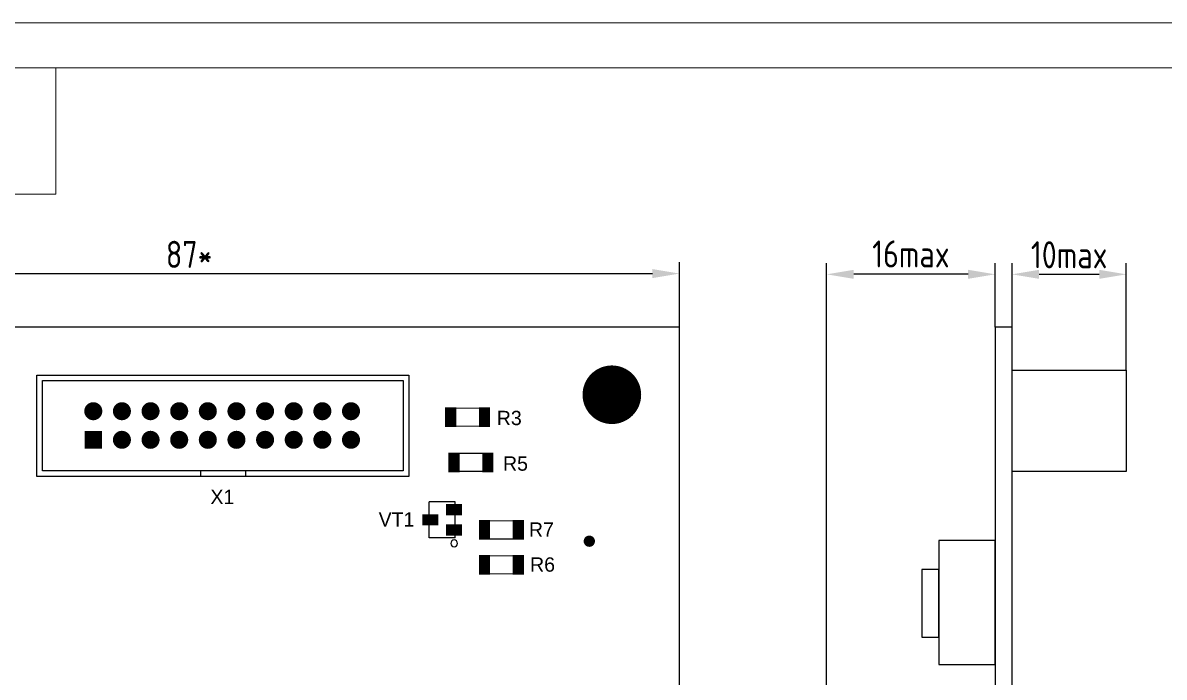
# Model space of a CAD drawing. Extents: x 25 to 880, y 8 to 306.
# Drawn here: x 111.7 to 238.3, y 232.3 to 304.9 of the extents above; entities that cross this region are included whole.
import ezdxf
from ezdxf.enums import TextEntityAlignment as Align

# ---------------------------------------------------------------- set-up
doc = ezdxf.new("R2010")
doc.units = 0
doc.header["$MEASUREMENT"] = 0
for name, color, linetype in [('BOARD', 7, 'Continuous'), ('BOTTOM', 7, 'Continuous'), ('TOP', 7, 'Continuous'), ('TOP_PIN', 7, 'Continuous')]:
    doc.layers.add(name, color=color, linetype=linetype)
doc.layers.add('РАЗМЕРЫ', color=7, linetype='Continuous', lineweight=0)
doc.layers.add('РАМКА', color=7, linetype='Continuous', lineweight=0)
doc.styles.add('ГОСТ 2.304', font='CS_Gost2304.shx')
doc.dimstyles.new('ГОСТ', dxfattribs={"dimscale": 0, "dimtxt": 3, "dimasz": 3, "dimexe": 1.25, "dimexo": 0, "dimtad": 1, "dimtoh": 1, "dimdec": 3, "dimtxsty": 'ГОСТ 2.304', "dimcen": 5, "dimadec": 3, "dimazin": 2, "dimtfac": 0.75, "dimtdec": 4, "dimtmove": 1, "dimatfit": 3, "dimfxl": 1, "dimtolj": 1, "dimarcsym": 0})

# ---------------------------------------------------------------- blocks, each defined once
blk = doc.blocks.new('РАМКА')
at = {"layer": 'РАМКА'}
for p, q in [((420, 297), (0, 297)), ((20, 292), (415, 292)), ((90, 278), (90, 292)), ((20, 278), (90, 278))]:
    blk.add_line(p, q, dxfattribs=at)
blk = doc.blocks.new('*D647')
at = {"layer": 'Defpoints', "color": 0}
for p in [(184.54, 277.08), (75.79, 271.14), (184.54, 271.14)]:
    blk.add_point(p, dxfattribs=at)
at = {"layer": 'РАЗМЕРЫ', "color": 0, "lineweight": -2}
for p, q in [((75.79, 271.14), (75.79, 278.33)), ((184.54, 271.14), (184.54, 278.33)), ((78.79, 277.08), (181.54, 277.08))]:
    blk.add_line(p, q, dxfattribs=at)
at = {"layer": 'РАЗМЕРЫ', "color": 0}
for points in [[(78.79, 277.58), (78.79, 276.58), (75.79, 277.08)], [(181.54, 276.58), (181.54, 277.58), (184.54, 277.08)]]:
    blk.add_solid(points, dxfattribs=at)
at = {"layer": 'РАЗМЕРЫ', "color": 0, "linetype": 'Continuous', "insert": (130.17, 279.21), "char_height": 3, "attachment_point": 5, "style": 'ГОСТ 2.304'}
blk.add_mtext('\\A1;87*', dxfattribs=at)
blk = doc.blocks.new('*D654')
at = {"layer": 'Defpoints', "color": 0}
for p in [(234.08, 277), (221.42, 271.14), (234.08, 266.36)]:
    blk.add_point(p, dxfattribs=at)
at = {"layer": 'РАЗМЕРЫ', "color": 0, "lineweight": -2}
for p, q in [((221.42, 271.14), (221.42, 278.25)), ((234.08, 266.36), (234.08, 278.25)), ((224.42, 277), (231.08, 277))]:
    blk.add_line(p, q, dxfattribs=at)
at = {"layer": 'РАЗМЕРЫ', "color": 0}
for points in [[(224.42, 277.5), (224.42, 276.5), (221.42, 277)], [(231.08, 276.5), (231.08, 277.5), (234.08, 277)]]:
    blk.add_solid(points, dxfattribs=at)
at = {"layer": 'РАЗМЕРЫ', "color": 0, "linetype": 'Continuous', "insert": (227.75, 279.17), "char_height": 3, "attachment_point": 5, "style": 'ГОСТ 2.304'}
blk.add_mtext('\\A1;10max', dxfattribs=at)
blk = doc.blocks.new('*D657')
at = {"layer": 'Defpoints', "color": 0}
for p in [(200.86, 277), (219.54, 271.14), (200.86, 125.58)]:
    blk.add_point(p, dxfattribs=at)
at = {"layer": 'РАЗМЕРЫ', "color": 0, "lineweight": -2}
for p, q in [((200.86, 125.58), (200.86, 278.25)), ((219.54, 271.14), (219.54, 278.25)), ((216.54, 277), (203.86, 277))]:
    blk.add_line(p, q, dxfattribs=at)
at = {"layer": 'РАЗМЕРЫ', "color": 0}
for points in [[(203.86, 277.5), (203.86, 276.5), (200.86, 277)], [(216.54, 276.5), (216.54, 277.5), (219.54, 277)]]:
    blk.add_solid(points, dxfattribs=at)
at = {"layer": 'РАЗМЕРЫ', "color": 0, "linetype": 'Continuous', "insert": (210.2, 279.26), "char_height": 3, "attachment_point": 5, "style": 'ГОСТ 2.304'}
blk.add_mtext('\\A1;16max', dxfattribs=at)

msp = doc.modelspace()

# ---------------------------------------------------------------- linework, layer by layer
at = {"linetype": 'Continuous', "const_width": 0.125}
msp.add_lwpolyline([(163.8435, 256.4653, 1), (163.7185, 256.4653, 1)], format="xyb", close=True, dxfattribs=at)
at = {"layer": 'BOARD'}
for points in [[(75.7946, 91.1429), (184.5446, 91.1429), (184.5446, 271.1429), (75.7946, 271.1429)], [(219.5446, 91.1429), (221.4196, 91.1429), (221.4196, 271.1429), (219.5446, 271.1429)]]:
    msp.add_lwpolyline(points, close=True, dxfattribs=at)
at = {"layer": 'BOTTOM', "linetype": 'ByBlock', "ltscale": 100}
for points in [[(219.5446, 247.4804), (213.2946, 247.4804), (213.2946, 233.7304), (219.5446, 233.7304)], [(213.2946, 244.2679), (211.4196, 244.2679), (211.4196, 236.7679), (213.2946, 236.7679)]]:
    msp.add_lwpolyline(points, close=True, dxfattribs=at)
at = {"layer": 'TOP'}
for points in [[(113.2946, 254.5804), (113.2946, 265.8304), (154.5446, 265.8304), (154.5446, 254.5804)], [(234.0759, 266.3616), (234.0759, 255.1116), (221.4196, 255.1116), (221.4196, 266.3616)], [(113.9196, 255.2054), (113.9196, 265.2054), (153.9196, 265.2054), (153.9196, 255.2054)], [(120.3384, 257.8491), (118.7509, 257.8491), (118.7509, 259.4366), (120.3384, 259.4366)]]:
    msp.add_lwpolyline(points, close=True, dxfattribs=at)
for points in [[(120.3384, 261.8179, 1), (118.7509, 261.8179, 1)], [(123.5134, 261.8179, 1), (121.9259, 261.8179, 1)], [(126.6884, 261.8179, 1), (125.1009, 261.8179, 1)], [(129.8634, 261.8179, 1), (128.2759, 261.8179, 1)], [(133.0384, 261.8179, 1), (131.4509, 261.8179, 1)], [(136.2134, 261.8179, 1), (134.6259, 261.8179, 1)], [(139.3884, 261.8179, 1), (137.8009, 261.8179, 1)], [(142.5634, 261.8179, 1), (140.9759, 261.8179, 1)], [(145.7384, 261.8179, 1), (144.1509, 261.8179, 1)], [(148.9134, 261.8179, 1), (147.3259, 261.8179, 1)], [(123.5134, 258.6429, 1), (121.9259, 258.6429, 1)], [(126.6884, 258.6429, 1), (125.1009, 258.6429, 1)], [(129.8634, 258.6429, 1), (128.2759, 258.6429, 1)], [(133.0384, 258.6429, 1), (131.4509, 258.6429, 1)], [(136.2134, 258.6429, 1), (134.6259, 258.6429, 1)], [(139.3884, 258.6429, 1), (137.8009, 258.6429, 1)], [(142.5634, 258.6429, 1), (140.9759, 258.6429, 1)], [(145.7384, 258.6429, 1), (144.1509, 258.6429, 1)], [(148.9134, 258.6429, 1), (147.3259, 258.6429, 1)], [(159.9308, 247.1568, 1), (159.1808, 247.1568, 1)]]:
    msp.add_lwpolyline(points, format="xyb", close=True, dxfattribs=at)
at = {"layer": 'TOP', "const_width": 0.125}
for points in [[(159.1071, 260.1466), (159.1071, 262.1466), (162.9821, 262.1466), (162.9821, 260.1466)], [(159.4821, 255.1429), (159.4821, 257.1429), (163.3571, 257.1429), (163.3571, 255.1429)], [(166.7321, 249.6466), (166.7321, 247.6466), (162.8571, 247.6466), (162.8571, 249.6466)], [(162.8571, 243.7716), (162.8571, 245.7716), (166.7321, 245.7716), (166.7321, 243.7716)]]:
    msp.add_lwpolyline(points, close=True, dxfattribs=at)
at = {"layer": 'TOP'}
for points in [[(131.4196, 255.2054), (131.4196, 254.5804)], [(136.4196, 255.2054), (136.4196, 254.5804)], [(159.6696, 247.7679), (159.6696, 251.7679), (156.7946, 251.7679)], [(159.6696, 247.7679), (156.7946, 247.7679), (156.7946, 251.7679)]]:
    msp.add_lwpolyline(points, dxfattribs=at)
at = {"layer": 'TOP_PIN', "const_width": 0.125}
for points in [[(177.0446, 260.4554, 1), (177.0446, 266.8304, 1)], [(119.5446, 260.8804, 1), (119.5446, 262.7554, 1)], [(122.7196, 260.8804, 1), (122.7196, 262.7554, 1)], [(125.8946, 260.8804, 1), (125.8946, 262.7554, 1)], [(129.0696, 260.8804, 1), (129.0696, 262.7554, 1)], [(132.2446, 260.8804, 1), (132.2446, 262.7554, 1)], [(135.4196, 260.8804, 1), (135.4196, 262.7554, 1)], [(138.5946, 260.8804, 1), (138.5946, 262.7554, 1)], [(141.7696, 260.8804, 1), (141.7696, 262.7554, 1)], [(144.9446, 260.8804, 1), (144.9446, 262.7554, 1)], [(148.1196, 260.8804, 1), (148.1196, 262.7554, 1)], [(122.7196, 257.7054, 1), (122.7196, 259.5804, 1)], [(125.8946, 257.7054, 1), (125.8946, 259.5804, 1)], [(129.0696, 257.7054, 1), (129.0696, 259.5804, 1)], [(132.2446, 257.7054, 1), (132.2446, 259.5804, 1)], [(135.4196, 257.7054, 1), (135.4196, 259.5804, 1)], [(138.5946, 257.7054, 1), (138.5946, 259.5804, 1)], [(141.7696, 257.7054, 1), (141.7696, 259.5804, 1)], [(144.9446, 257.7054, 1), (144.9446, 259.5804, 1)], [(148.1196, 257.7054, 1), (148.1196, 259.5804, 1)], [(174.5446, 246.8341, 1), (174.5446, 247.9591, 1)]]:
    msp.add_lwpolyline(points, format="xyb", close=True, dxfattribs=at)
for points in [[(174.6696, 265.7679), (179.4196, 265.7679)], [(174.7871, 265.8929), (179.3021, 265.8929)], [(174.9196, 266.0179), (179.1696, 266.0179)], [(175.0684, 266.1429), (179.0209, 266.1429)], [(175.2371, 266.2679), (178.8521, 266.2679)], [(175.4334, 266.3929), (178.6559, 266.3929)], [(175.6684, 266.5179), (178.4209, 266.5179)], [(175.9684, 266.6429), (178.1209, 266.6429)], [(176.4171, 266.7679), (177.6721, 266.7679)], [(173.9796, 264.5179), (180.1096, 264.5179)], [(174.0184, 264.6429), (180.0709, 264.6429)], [(174.0634, 264.7679), (180.0259, 264.7679)], [(174.1134, 264.8929), (179.9759, 264.8929)], [(174.1696, 265.0179), (179.9196, 265.0179)], [(174.2321, 265.1429), (179.8571, 265.1429)], [(174.3034, 265.2679), (179.7859, 265.2679)], [(174.3809, 265.3929), (179.7084, 265.3929)], [(174.4671, 265.5179), (179.6221, 265.5179)], [(174.5634, 265.6429), (179.5259, 265.6429)], [(173.8571, 263.6429), (180.2321, 263.6429)], [(173.8596, 263.7679), (180.2296, 263.7679)], [(173.8596, 263.5179), (180.2296, 263.5179)], [(173.8671, 263.8929), (180.2221, 263.8929)], [(173.8671, 263.3929), (180.2221, 263.3929)], [(173.8796, 264.0179), (180.2096, 264.0179)], [(173.8796, 263.2679), (180.2096, 263.2679)], [(173.8971, 264.1429), (180.1921, 264.1429)], [(173.9196, 264.2679), (180.1696, 264.2679)], [(173.9471, 264.3929), (180.1421, 264.3929)], [(118.6296, 262.0179), (120.4596, 262.0179)], [(118.6659, 262.1429), (120.4234, 262.1429)], [(118.7234, 262.2679), (120.3659, 262.2679)], [(118.8046, 262.3929), (120.2846, 262.3929)], [(118.9221, 262.5179), (120.1671, 262.5179)], [(119.0996, 262.6429), (119.9896, 262.6429)], [(121.8046, 262.0179), (123.6346, 262.0179)], [(121.8409, 262.1429), (123.5984, 262.1429)], [(121.8984, 262.2679), (123.5409, 262.2679)], [(121.9796, 262.3929), (123.4596, 262.3929)], [(122.0971, 262.5179), (123.3421, 262.5179)], [(122.2746, 262.6429), (123.1646, 262.6429)], [(124.9796, 262.0179), (126.8096, 262.0179)], [(125.0159, 262.1429), (126.7734, 262.1429)], [(125.0734, 262.2679), (126.7159, 262.2679)], [(125.1546, 262.3929), (126.6346, 262.3929)], [(125.2721, 262.5179), (126.5171, 262.5179)], [(125.4496, 262.6429), (126.3396, 262.6429)], [(128.1546, 262.0179), (129.9846, 262.0179)], [(128.1909, 262.1429), (129.9484, 262.1429)], [(128.2484, 262.2679), (129.8909, 262.2679)], [(128.3296, 262.3929), (129.8096, 262.3929)], [(128.4471, 262.5179), (129.6921, 262.5179)], [(128.6246, 262.6429), (129.5146, 262.6429)], [(131.3296, 262.0179), (133.1596, 262.0179)], [(131.3659, 262.1429), (133.1234, 262.1429)], [(131.4234, 262.2679), (133.0659, 262.2679)], [(131.5046, 262.3929), (132.9846, 262.3929)], [(131.6221, 262.5179), (132.8671, 262.5179)], [(131.7996, 262.6429), (132.6896, 262.6429)], [(134.5046, 262.0179), (136.3346, 262.0179)], [(134.5409, 262.1429), (136.2984, 262.1429)], [(134.5984, 262.2679), (136.2409, 262.2679)], [(134.6796, 262.3929), (136.1596, 262.3929)], [(134.7971, 262.5179), (136.0421, 262.5179)], [(134.9746, 262.6429), (135.8646, 262.6429)], [(137.6796, 262.0179), (139.5096, 262.0179)], [(137.7159, 262.1429), (139.4734, 262.1429)], [(137.7734, 262.2679), (139.4159, 262.2679)], [(137.8546, 262.3929), (139.3346, 262.3929)], [(137.9721, 262.5179), (139.2171, 262.5179)], [(138.1496, 262.6429), (139.0396, 262.6429)], [(140.8546, 262.0179), (142.6846, 262.0179)], [(140.8909, 262.1429), (142.6484, 262.1429)], [(140.9484, 262.2679), (142.5909, 262.2679)], [(141.0296, 262.3929), (142.5096, 262.3929)], [(141.1471, 262.5179), (142.3921, 262.5179)], [(141.3246, 262.6429), (142.2146, 262.6429)], [(144.0296, 262.0179), (145.8596, 262.0179)], [(144.0659, 262.1429), (145.8234, 262.1429)], [(144.1234, 262.2679), (145.7659, 262.2679)], [(144.2046, 262.3929), (145.6846, 262.3929)], [(144.3221, 262.5179), (145.5671, 262.5179)], [(144.4996, 262.6429), (145.3896, 262.6429)], [(147.2046, 262.0179), (149.0346, 262.0179)], [(147.2409, 262.1429), (148.9984, 262.1429)], [(147.2984, 262.2679), (148.9409, 262.2679)], [(147.3796, 262.3929), (148.8596, 262.3929)], [(147.4971, 262.5179), (148.7421, 262.5179)], [(147.6746, 262.6429), (148.5646, 262.6429)], [(158.6071, 262.1429), (159.7321, 262.1429)], [(158.6071, 262.0179), (159.7321, 262.0179)], [(162.3571, 262.1429), (163.4821, 262.1429)], [(162.3571, 262.0179), (163.4821, 262.0179)], [(173.8971, 263.1429), (180.1921, 263.1429)], [(173.9196, 263.0179), (180.1696, 263.0179)], [(173.9471, 262.8929), (180.1421, 262.8929)], [(173.9796, 262.7679), (180.1096, 262.7679)], [(174.0184, 262.6429), (180.0709, 262.6429)], [(174.0634, 262.5179), (180.0259, 262.5179)], [(174.1134, 262.3929), (179.9759, 262.3929)], [(174.1696, 262.2679), (179.9196, 262.2679)], [(174.2321, 262.1429), (179.8571, 262.1429)], [(174.3034, 262.0179), (179.7859, 262.0179)], [(118.6096, 261.7679), (120.4796, 261.7679)], [(118.6109, 261.8929), (120.4784, 261.8929)], [(118.6246, 261.6429), (120.4646, 261.6429)], [(118.6571, 261.5179), (120.4321, 261.5179)], [(118.7096, 261.3929), (120.3796, 261.3929)], [(118.7859, 261.2679), (120.3034, 261.2679)], [(118.8946, 261.1429), (120.1946, 261.1429)], [(119.0559, 261.0179), (120.0334, 261.0179)], [(119.3921, 260.8929), (119.6971, 260.8929)], [(121.7846, 261.7679), (123.6546, 261.7679)], [(121.7859, 261.8929), (123.6534, 261.8929)], [(121.7996, 261.6429), (123.6396, 261.6429)], [(121.8321, 261.5179), (123.6071, 261.5179)], [(121.8846, 261.3929), (123.5546, 261.3929)], [(121.9609, 261.2679), (123.4784, 261.2679)], [(122.0696, 261.1429), (123.3696, 261.1429)], [(122.2309, 261.0179), (123.2084, 261.0179)], [(122.5671, 260.8929), (122.8721, 260.8929)], [(124.9596, 261.7679), (126.8296, 261.7679)], [(124.9609, 261.8929), (126.8284, 261.8929)], [(124.9746, 261.6429), (126.8146, 261.6429)], [(125.0071, 261.5179), (126.7821, 261.5179)], [(125.0596, 261.3929), (126.7296, 261.3929)], [(125.1359, 261.2679), (126.6534, 261.2679)], [(125.2446, 261.1429), (126.5446, 261.1429)], [(125.4059, 261.0179), (126.3834, 261.0179)], [(125.7421, 260.8929), (126.0471, 260.8929)], [(128.1346, 261.7679), (130.0046, 261.7679)], [(128.1359, 261.8929), (130.0034, 261.8929)], [(128.1496, 261.6429), (129.9896, 261.6429)], [(128.1821, 261.5179), (129.9571, 261.5179)], [(128.2346, 261.3929), (129.9046, 261.3929)], [(128.3109, 261.2679), (129.8284, 261.2679)], [(128.4196, 261.1429), (129.7196, 261.1429)], [(128.5809, 261.0179), (129.5584, 261.0179)], [(128.9171, 260.8929), (129.2221, 260.8929)], [(131.3096, 261.7679), (133.1796, 261.7679)], [(131.3109, 261.8929), (133.1784, 261.8929)], [(131.3246, 261.6429), (133.1646, 261.6429)], [(131.3571, 261.5179), (133.1321, 261.5179)], [(131.4096, 261.3929), (133.0796, 261.3929)], [(131.4859, 261.2679), (133.0034, 261.2679)], [(131.5946, 261.1429), (132.8946, 261.1429)], [(131.7559, 261.0179), (132.7334, 261.0179)], [(132.0921, 260.8929), (132.3971, 260.8929)], [(134.4846, 261.7679), (136.3546, 261.7679)], [(134.4859, 261.8929), (136.3534, 261.8929)], [(134.4996, 261.6429), (136.3396, 261.6429)], [(134.5321, 261.5179), (136.3071, 261.5179)], [(134.5846, 261.3929), (136.2546, 261.3929)], [(134.6609, 261.2679), (136.1784, 261.2679)], [(134.7696, 261.1429), (136.0696, 261.1429)], [(134.9309, 261.0179), (135.9084, 261.0179)], [(135.2671, 260.8929), (135.5721, 260.8929)], [(137.6596, 261.7679), (139.5296, 261.7679)], [(137.6609, 261.8929), (139.5284, 261.8929)], [(137.6746, 261.6429), (139.5146, 261.6429)], [(137.7071, 261.5179), (139.4821, 261.5179)], [(137.7596, 261.3929), (139.4296, 261.3929)], [(137.8359, 261.2679), (139.3534, 261.2679)], [(137.9446, 261.1429), (139.2446, 261.1429)], [(138.1059, 261.0179), (139.0834, 261.0179)], [(138.4421, 260.8929), (138.7471, 260.8929)], [(140.8346, 261.7679), (142.7046, 261.7679)], [(140.8359, 261.8929), (142.7034, 261.8929)], [(140.8496, 261.6429), (142.6896, 261.6429)], [(140.8821, 261.5179), (142.6571, 261.5179)], [(140.9346, 261.3929), (142.6046, 261.3929)], [(141.0109, 261.2679), (142.5284, 261.2679)], [(141.1196, 261.1429), (142.4196, 261.1429)], [(141.2809, 261.0179), (142.2584, 261.0179)], [(141.6171, 260.8929), (141.9221, 260.8929)], [(144.0096, 261.7679), (145.8796, 261.7679)], [(144.0109, 261.8929), (145.8784, 261.8929)], [(144.0246, 261.6429), (145.8646, 261.6429)], [(144.0571, 261.5179), (145.8321, 261.5179)], [(144.1096, 261.3929), (145.7796, 261.3929)], [(144.1859, 261.2679), (145.7034, 261.2679)], [(144.2946, 261.1429), (145.5946, 261.1429)], [(144.4559, 261.0179), (145.4334, 261.0179)], [(144.7921, 260.8929), (145.0971, 260.8929)], [(147.1846, 261.7679), (149.0546, 261.7679)], [(147.1859, 261.8929), (149.0534, 261.8929)], [(147.1996, 261.6429), (149.0396, 261.6429)], [(147.2321, 261.5179), (149.0071, 261.5179)], [(147.2846, 261.3929), (148.9546, 261.3929)], [(147.3609, 261.2679), (148.8784, 261.2679)], [(147.4696, 261.1429), (148.7696, 261.1429)], [(147.6309, 261.0179), (148.6084, 261.0179)], [(147.9671, 260.8929), (148.2721, 260.8929)], [(158.6071, 261.8929), (159.7321, 261.8929)], [(158.6071, 261.7679), (159.7321, 261.7679)], [(158.6071, 261.6429), (159.7321, 261.6429)], [(158.6071, 261.5179), (159.7321, 261.5179)], [(158.6071, 261.3929), (159.7321, 261.3929)], [(158.6071, 261.2679), (159.7321, 261.2679)], [(158.6071, 261.1429), (159.7321, 261.1429)], [(158.6071, 261.0179), (159.7321, 261.0179)], [(158.6071, 260.8929), (159.7321, 260.8929)], [(158.6071, 260.7679), (159.7321, 260.7679)], [(158.6071, 260.6429), (159.7321, 260.6429)], [(162.3571, 261.8929), (163.4821, 261.8929)], [(162.3571, 261.7679), (163.4821, 261.7679)], [(162.3571, 261.6429), (163.4821, 261.6429)], [(162.3571, 261.5179), (163.4821, 261.5179)], [(162.3571, 261.3929), (163.4821, 261.3929)], [(162.3571, 261.2679), (163.4821, 261.2679)], [(162.3571, 261.1429), (163.4821, 261.1429)], [(162.3571, 261.0179), (163.4821, 261.0179)], [(162.3571, 260.8929), (163.4821, 260.8929)], [(162.3571, 260.7679), (163.4821, 260.7679)], [(162.3571, 260.6429), (163.4821, 260.6429)], [(174.3809, 261.8929), (179.7084, 261.8929)], [(174.4671, 261.7679), (179.6221, 261.7679)], [(174.5634, 261.6429), (179.5259, 261.6429)], [(174.6696, 261.5179), (179.4196, 261.5179)], [(174.7871, 261.3929), (179.3021, 261.3929)], [(174.9196, 261.2679), (179.1696, 261.2679)], [(175.0684, 261.1429), (179.0209, 261.1429)], [(175.2371, 261.0179), (178.8521, 261.0179)], [(175.4334, 260.8929), (178.6559, 260.8929)], [(175.6684, 260.7679), (178.4209, 260.7679)], [(175.9684, 260.6429), (178.1209, 260.6429)], [(118.6384, 259.5179), (120.4509, 259.5179)], [(118.6384, 259.3929), (120.4509, 259.3929)], [(122.1571, 259.3929), (123.2821, 259.3929)], [(122.3834, 259.5179), (123.0559, 259.5179)], [(125.3321, 259.3929), (126.4571, 259.3929)], [(125.5584, 259.5179), (126.2309, 259.5179)], [(128.5071, 259.3929), (129.6321, 259.3929)], [(128.7334, 259.5179), (129.4059, 259.5179)], [(131.6821, 259.3929), (132.8071, 259.3929)], [(131.9084, 259.5179), (132.5809, 259.5179)], [(134.8571, 259.3929), (135.9821, 259.3929)], [(135.0834, 259.5179), (135.7559, 259.5179)], [(138.0321, 259.3929), (139.1571, 259.3929)], [(138.2584, 259.5179), (138.9309, 259.5179)], [(141.2071, 259.3929), (142.3321, 259.3929)], [(141.4334, 259.5179), (142.1059, 259.5179)], [(144.3821, 259.3929), (145.5071, 259.3929)], [(144.6084, 259.5179), (145.2809, 259.5179)], [(147.5571, 259.3929), (148.6821, 259.3929)], [(147.7834, 259.5179), (148.4559, 259.5179)], [(158.6071, 260.5179), (159.7321, 260.5179)], [(158.6071, 260.3929), (159.7321, 260.3929)], [(158.6071, 260.2679), (159.7321, 260.2679)], [(158.6071, 260.1429), (159.7321, 260.1429)], [(162.3571, 260.5179), (163.4821, 260.5179)], [(162.3571, 260.3929), (163.4821, 260.3929)], [(162.3571, 260.2679), (163.4821, 260.2679)], [(162.3571, 260.1429), (163.4821, 260.1429)], [(176.4171, 260.5179), (177.6721, 260.5179)], [(118.6384, 259.2679), (120.4509, 259.2679)], [(118.6384, 259.1429), (120.4509, 259.1429)], [(118.6384, 259.0179), (120.4509, 259.0179)], [(118.6384, 258.8929), (120.4509, 258.8929)], [(118.6384, 258.7679), (120.4509, 258.7679)], [(118.6384, 258.6429), (120.4509, 258.6429)], [(118.6384, 258.5179), (120.4509, 258.5179)], [(118.6384, 258.3929), (120.4509, 258.3929)], [(118.6384, 258.2679), (120.4509, 258.2679)], [(118.6384, 258.1429), (120.4509, 258.1429)], [(121.7821, 258.6429), (123.6571, 258.6429)], [(121.7909, 258.7679), (123.6484, 258.7679)], [(121.7909, 258.5179), (123.6484, 258.5179)], [(121.8171, 258.8929), (123.6221, 258.8929)], [(121.8171, 258.3929), (123.6221, 258.3929)], [(121.8609, 259.0179), (123.5784, 259.0179)], [(121.8609, 258.2679), (123.5784, 258.2679)], [(121.9271, 259.1429), (123.5121, 259.1429)], [(121.9271, 258.1429), (123.5121, 258.1429)], [(122.0209, 259.2679), (123.4184, 259.2679)], [(124.9571, 258.6429), (126.8321, 258.6429)], [(124.9659, 258.7679), (126.8234, 258.7679)], [(124.9659, 258.5179), (126.8234, 258.5179)], [(124.9921, 258.8929), (126.7971, 258.8929)], [(124.9921, 258.3929), (126.7971, 258.3929)], [(125.0359, 259.0179), (126.7534, 259.0179)], [(125.0359, 258.2679), (126.7534, 258.2679)], [(125.1021, 259.1429), (126.6871, 259.1429)], [(125.1021, 258.1429), (126.6871, 258.1429)], [(125.1959, 259.2679), (126.5934, 259.2679)], [(128.1321, 258.6429), (130.0071, 258.6429)], [(128.1409, 258.7679), (129.9984, 258.7679)], [(128.1409, 258.5179), (129.9984, 258.5179)], [(128.1671, 258.8929), (129.9721, 258.8929)], [(128.1671, 258.3929), (129.9721, 258.3929)], [(128.2109, 259.0179), (129.9284, 259.0179)], [(128.2109, 258.2679), (129.9284, 258.2679)], [(128.2771, 259.1429), (129.8621, 259.1429)], [(128.2771, 258.1429), (129.8621, 258.1429)], [(128.3709, 259.2679), (129.7684, 259.2679)], [(131.3071, 258.6429), (133.1821, 258.6429)], [(131.3159, 258.7679), (133.1734, 258.7679)], [(131.3159, 258.5179), (133.1734, 258.5179)], [(131.3421, 258.8929), (133.1471, 258.8929)], [(131.3421, 258.3929), (133.1471, 258.3929)], [(131.3859, 259.0179), (133.1034, 259.0179)], [(131.3859, 258.2679), (133.1034, 258.2679)], [(131.4521, 259.1429), (133.0371, 259.1429)], [(131.4521, 258.1429), (133.0371, 258.1429)], [(131.5459, 259.2679), (132.9434, 259.2679)], [(134.4821, 258.6429), (136.3571, 258.6429)], [(134.4909, 258.7679), (136.3484, 258.7679)], [(134.4909, 258.5179), (136.3484, 258.5179)], [(134.5171, 258.8929), (136.3221, 258.8929)], [(134.5171, 258.3929), (136.3221, 258.3929)], [(134.5609, 259.0179), (136.2784, 259.0179)], [(134.5609, 258.2679), (136.2784, 258.2679)], [(134.6271, 259.1429), (136.2121, 259.1429)], [(134.6271, 258.1429), (136.2121, 258.1429)], [(134.7209, 259.2679), (136.1184, 259.2679)], [(137.6571, 258.6429), (139.5321, 258.6429)], [(137.6659, 258.7679), (139.5234, 258.7679)], [(137.6659, 258.5179), (139.5234, 258.5179)], [(137.6921, 258.8929), (139.4971, 258.8929)], [(137.6921, 258.3929), (139.4971, 258.3929)], [(137.7359, 259.0179), (139.4534, 259.0179)], [(137.7359, 258.2679), (139.4534, 258.2679)], [(137.8021, 259.1429), (139.3871, 259.1429)], [(137.8021, 258.1429), (139.3871, 258.1429)], [(137.8959, 259.2679), (139.2934, 259.2679)], [(140.8321, 258.6429), (142.7071, 258.6429)], [(140.8409, 258.7679), (142.6984, 258.7679)], [(140.8409, 258.5179), (142.6984, 258.5179)], [(140.8671, 258.8929), (142.6721, 258.8929)], [(140.8671, 258.3929), (142.6721, 258.3929)], [(140.9109, 259.0179), (142.6284, 259.0179)], [(140.9109, 258.2679), (142.6284, 258.2679)], [(140.9771, 259.1429), (142.5621, 259.1429)], [(140.9771, 258.1429), (142.5621, 258.1429)], [(141.0709, 259.2679), (142.4684, 259.2679)], [(144.0071, 258.6429), (145.8821, 258.6429)], [(144.0159, 258.7679), (145.8734, 258.7679)], [(144.0159, 258.5179), (145.8734, 258.5179)], [(144.0421, 258.8929), (145.8471, 258.8929)], [(144.0421, 258.3929), (145.8471, 258.3929)], [(144.0859, 259.0179), (145.8034, 259.0179)], [(144.0859, 258.2679), (145.8034, 258.2679)], [(144.1521, 259.1429), (145.7371, 259.1429)], [(144.1521, 258.1429), (145.7371, 258.1429)], [(144.2459, 259.2679), (145.6434, 259.2679)], [(147.1821, 258.6429), (149.0571, 258.6429)], [(147.1909, 258.7679), (149.0484, 258.7679)], [(147.1909, 258.5179), (149.0484, 258.5179)], [(147.2171, 258.8929), (149.0221, 258.8929)], [(147.2171, 258.3929), (149.0221, 258.3929)], [(147.2609, 259.0179), (148.9784, 259.0179)], [(147.2609, 258.2679), (148.9784, 258.2679)], [(147.3271, 259.1429), (148.9121, 259.1429)], [(147.3271, 258.1429), (148.9121, 258.1429)], [(147.4209, 259.2679), (148.8184, 259.2679)], [(118.6384, 258.0179), (120.4509, 258.0179)], [(118.6384, 257.8929), (120.4509, 257.8929)], [(118.6384, 257.7679), (120.4509, 257.7679)], [(122.0209, 258.0179), (123.4184, 258.0179)], [(122.1571, 257.8929), (123.2821, 257.8929)], [(122.3834, 257.7679), (123.0559, 257.7679)], [(125.1959, 258.0179), (126.5934, 258.0179)], [(125.3321, 257.8929), (126.4571, 257.8929)], [(125.5584, 257.7679), (126.2309, 257.7679)], [(128.3709, 258.0179), (129.7684, 258.0179)], [(128.5071, 257.8929), (129.6321, 257.8929)], [(128.7334, 257.7679), (129.4059, 257.7679)], [(131.5459, 258.0179), (132.9434, 258.0179)], [(131.6821, 257.8929), (132.8071, 257.8929)], [(131.9084, 257.7679), (132.5809, 257.7679)], [(134.7209, 258.0179), (136.1184, 258.0179)], [(134.8571, 257.8929), (135.9821, 257.8929)], [(135.0834, 257.7679), (135.7559, 257.7679)], [(137.8959, 258.0179), (139.2934, 258.0179)], [(138.0321, 257.8929), (139.1571, 257.8929)], [(138.2584, 257.7679), (138.9309, 257.7679)], [(141.0709, 258.0179), (142.4684, 258.0179)], [(141.2071, 257.8929), (142.3321, 257.8929)], [(141.4334, 257.7679), (142.1059, 257.7679)], [(144.2459, 258.0179), (145.6434, 258.0179)], [(144.3821, 257.8929), (145.5071, 257.8929)], [(144.6084, 257.7679), (145.2809, 257.7679)], [(147.4209, 258.0179), (148.8184, 258.0179)], [(147.5571, 257.8929), (148.6821, 257.8929)], [(147.7834, 257.7679), (148.4559, 257.7679)], [(158.9821, 257.1429), (160.1071, 257.1429)], [(158.9821, 257.0179), (160.1071, 257.0179)], [(158.9821, 256.8929), (160.1071, 256.8929)], [(162.7321, 257.1429), (163.8571, 257.1429)], [(162.7321, 257.0179), (163.8571, 257.0179)], [(162.7321, 256.8929), (163.8571, 256.8929)], [(158.9821, 256.7679), (160.1071, 256.7679)], [(158.9821, 256.6429), (160.1071, 256.6429)], [(158.9821, 256.5179), (160.1071, 256.5179)], [(158.9821, 256.3929), (160.1071, 256.3929)], [(158.9821, 256.2679), (160.1071, 256.2679)], [(158.9821, 256.1429), (160.1071, 256.1429)], [(158.9821, 256.0179), (160.1071, 256.0179)], [(158.9821, 255.8929), (160.1071, 255.8929)], [(158.9821, 255.7679), (160.1071, 255.7679)], [(158.9821, 255.6429), (160.1071, 255.6429)], [(162.7321, 256.7679), (163.8571, 256.7679)], [(162.7321, 256.6429), (163.8571, 256.6429)], [(162.7321, 256.5179), (163.8571, 256.5179)], [(162.7321, 256.3929), (163.8571, 256.3929)], [(162.7321, 256.2679), (163.8571, 256.2679)], [(162.7321, 256.1429), (163.8571, 256.1429)], [(162.7321, 256.0179), (163.8571, 256.0179)], [(162.7321, 255.8929), (163.8571, 255.8929)], [(162.7321, 255.7679), (163.8571, 255.7679)], [(162.7321, 255.6429), (163.8571, 255.6429)], [(158.9821, 255.5179), (160.1071, 255.5179)], [(158.9821, 255.3929), (160.1071, 255.3929)], [(158.9821, 255.2679), (160.1071, 255.2679)], [(158.9821, 255.1429), (160.1071, 255.1429)], [(162.7321, 255.5179), (163.8571, 255.5179)], [(162.7321, 255.3929), (163.8571, 255.3929)], [(162.7321, 255.2679), (163.8571, 255.2679)], [(162.7321, 255.1429), (163.8571, 255.1429)], [(158.7321, 251.3929), (160.3571, 251.3929)], [(158.7321, 251.2679), (160.3571, 251.2679)], [(158.7321, 251.1429), (160.3571, 251.1429)], [(158.7321, 251.0179), (160.3571, 251.0179)], [(158.7321, 250.8929), (160.3571, 250.8929)], [(158.7321, 250.7679), (160.3571, 250.7679)], [(158.7321, 250.6429), (160.3571, 250.6429)], [(158.7321, 250.5179), (160.3571, 250.5179)], [(156.1071, 250.2679), (157.7321, 250.2679)], [(156.1071, 250.1429), (157.7321, 250.1429)], [(156.1071, 250.0179), (157.7321, 250.0179)], [(156.1071, 249.8929), (157.7321, 249.8929)], [(156.1071, 249.7679), (157.7321, 249.7679)], [(156.1071, 249.6429), (157.7321, 249.6429)], [(156.1071, 249.5179), (157.7321, 249.5179)], [(156.1071, 249.3929), (157.7321, 249.3929)], [(156.1071, 249.2679), (157.7321, 249.2679)], [(158.7321, 250.3929), (160.3571, 250.3929)], [(162.3571, 249.6429), (163.4821, 249.6429)], [(162.3571, 249.5179), (163.4821, 249.5179)], [(162.3571, 249.3929), (163.4821, 249.3929)], [(162.3571, 249.2679), (163.4821, 249.2679)], [(166.1071, 249.6429), (167.2321, 249.6429)], [(166.1071, 249.5179), (167.2321, 249.5179)], [(166.1071, 249.3929), (167.2321, 249.3929)], [(166.1071, 249.2679), (167.2321, 249.2679)], [(158.7321, 249.1429), (160.3571, 249.1429)], [(158.7321, 249.0179), (160.3571, 249.0179)], [(158.7321, 248.8929), (160.3571, 248.8929)], [(158.7321, 248.7679), (160.3571, 248.7679)], [(158.7321, 248.6429), (160.3571, 248.6429)], [(158.7321, 248.5179), (160.3571, 248.5179)], [(158.7321, 248.3929), (160.3571, 248.3929)], [(158.7321, 248.2679), (160.3571, 248.2679)], [(158.7321, 248.1429), (160.3571, 248.1429)], [(162.3571, 249.1429), (163.4821, 249.1429)], [(162.3571, 249.0179), (163.4821, 249.0179)], [(162.3571, 248.8929), (163.4821, 248.8929)], [(162.3571, 248.7679), (163.4821, 248.7679)], [(162.3571, 248.6429), (163.4821, 248.6429)], [(162.3571, 248.5179), (163.4821, 248.5179)], [(162.3571, 248.3929), (163.4821, 248.3929)], [(162.3571, 248.2679), (163.4821, 248.2679)], [(162.3571, 248.1429), (163.4821, 248.1429)], [(162.3571, 248.0179), (163.4821, 248.0179)], [(166.1071, 249.1429), (167.2321, 249.1429)], [(166.1071, 249.0179), (167.2321, 249.0179)], [(166.1071, 248.8929), (167.2321, 248.8929)], [(166.1071, 248.7679), (167.2321, 248.7679)], [(166.1071, 248.6429), (167.2321, 248.6429)], [(166.1071, 248.5179), (167.2321, 248.5179)], [(166.1071, 248.3929), (167.2321, 248.3929)], [(166.1071, 248.2679), (167.2321, 248.2679)], [(166.1071, 248.1429), (167.2321, 248.1429)], [(166.1071, 248.0179), (167.2321, 248.0179)], [(162.3571, 247.8929), (163.4821, 247.8929)], [(162.3571, 247.7679), (163.4821, 247.7679)], [(162.3571, 247.6429), (163.4821, 247.6429)], [(166.1071, 247.8929), (167.2321, 247.8929)], [(166.1071, 247.7679), (167.2321, 247.7679)], [(166.1071, 247.6429), (167.2321, 247.6429)], [(173.9834, 247.3929), (175.1059, 247.3929)], [(173.9959, 247.5179), (175.0934, 247.5179)], [(173.9971, 247.2679), (175.0921, 247.2679)], [(174.0396, 247.6429), (175.0496, 247.6429)], [(174.0434, 247.1429), (175.0459, 247.1429)], [(174.1221, 247.7679), (174.9671, 247.7679)], [(174.1296, 247.0179), (174.9596, 247.0179)], [(174.2809, 247.8929), (174.8084, 247.8929)], [(174.2946, 246.8929), (174.7946, 246.8929)], [(162.3571, 245.7679), (163.4821, 245.7679)], [(162.3571, 245.6429), (163.4821, 245.6429)], [(162.3571, 245.5179), (163.4821, 245.5179)], [(166.1071, 245.7679), (167.2321, 245.7679)], [(166.1071, 245.6429), (167.2321, 245.6429)], [(166.1071, 245.5179), (167.2321, 245.5179)], [(162.3571, 245.3929), (163.4821, 245.3929)], [(162.3571, 245.2679), (163.4821, 245.2679)], [(162.3571, 245.1429), (163.4821, 245.1429)], [(162.3571, 245.0179), (163.4821, 245.0179)], [(162.3571, 244.8929), (163.4821, 244.8929)], [(162.3571, 244.7679), (163.4821, 244.7679)], [(162.3571, 244.6429), (163.4821, 244.6429)], [(162.3571, 244.5179), (163.4821, 244.5179)], [(162.3571, 244.3929), (163.4821, 244.3929)], [(162.3571, 244.2679), (163.4821, 244.2679)], [(166.1071, 245.3929), (167.2321, 245.3929)], [(166.1071, 245.2679), (167.2321, 245.2679)], [(166.1071, 245.1429), (167.2321, 245.1429)], [(166.1071, 245.0179), (167.2321, 245.0179)], [(166.1071, 244.8929), (167.2321, 244.8929)], [(166.1071, 244.7679), (167.2321, 244.7679)], [(166.1071, 244.6429), (167.2321, 244.6429)], [(166.1071, 244.5179), (167.2321, 244.5179)], [(166.1071, 244.3929), (167.2321, 244.3929)], [(166.1071, 244.2679), (167.2321, 244.2679)], [(162.3571, 244.1429), (163.4821, 244.1429)], [(162.3571, 244.0179), (163.4821, 244.0179)], [(162.3571, 243.8929), (163.4821, 243.8929)], [(162.3571, 243.7679), (163.4821, 243.7679)], [(166.1071, 244.1429), (167.2321, 244.1429)], [(166.1071, 244.0179), (167.2321, 244.0179)], [(166.1071, 243.8929), (167.2321, 243.8929)], [(166.1071, 243.7679), (167.2321, 243.7679)]]:
    msp.add_lwpolyline(points, dxfattribs=at)
for points in [[(158.6071, 260.1154), (158.6071, 262.1779), (159.7321, 262.1779), (159.7321, 260.1154)], [(162.3571, 260.1154), (162.3571, 262.1779), (163.4821, 262.1779), (163.4821, 260.1154)], [(118.6384, 257.7366), (118.6384, 259.5491), (120.4509, 259.5491), (120.4509, 257.7366)], [(158.9821, 255.1116), (158.9821, 257.1741), (160.1071, 257.1741), (160.1071, 255.1116)], [(162.7321, 255.1116), (162.7321, 257.1741), (163.8571, 257.1741), (163.8571, 255.1116)], [(158.7321, 250.3304), (158.7321, 251.4554), (160.3571, 251.4554), (160.3571, 250.3304)], [(156.1071, 249.2054), (156.1071, 250.3304), (157.7321, 250.3304), (157.7321, 249.2054)], [(162.3571, 247.6154), (162.3571, 249.6779), (163.4821, 249.6779), (163.4821, 247.6154)], [(166.1071, 247.6154), (166.1071, 249.6779), (167.2321, 249.6779), (167.2321, 247.6154)], [(158.7321, 248.0804), (158.7321, 249.2054), (160.3571, 249.2054), (160.3571, 248.0804)], [(162.3571, 243.7404), (162.3571, 245.8029), (163.4821, 245.8029), (163.4821, 243.7404)], [(166.1071, 243.7404), (166.1071, 245.8029), (167.2321, 245.8029), (167.2321, 243.7404)]]:
    msp.add_lwpolyline(points, close=True, dxfattribs=at)

# ---------------------------------------------------------------- block references
at = {"layer": 'РАМКА'}
msp.add_blockref('РАМКА', (25.4035, 7.8965), dxfattribs=at)

# ---------------------------------------------------------------- texts
at = {"layer": 'TOP', "width": 1.019685}
for s, p in [('R3', (165.6696, 260.2716)), ('R5', (166.3592, 255.2183)), ('X1', (133.8571, 251.5179)), ('VT1', (153.1696, 249.0216)), ('R7', (169.2321, 247.8929)), ('R6', (169.3571, 244.0179))]:
    msp.add_text(s, height=1.5875, dxfattribs=at).set_placement(p, align=Align.CENTER)

# ---------------------------------------------------------------- dimensions: what is measured, and where the dimension line sits
at = {"layer": 'РАЗМЕРЫ'}
dim = msp.add_linear_dim(base=(184.5446, 277.0804), p1=(75.7946, 271.1429), p2=(184.5446, 271.1429), dimstyle='ГОСТ', override={"dimscale": 1, "dimlfac": 0.8, "dimpost": '*', "dimtxsty": 'ГОСТ 2.304', "dimsah": 1, "dimtolj": 1}, dxfattribs=at)
dim.commit()
dim.dimension.update_dxf_attribs({"geometry": '*D647', "text_midpoint": (130.1696, 279.2054)})
for base, p1, p2, text, picture, middle in [((200.8571, 277), (219.5446, 271.1429), (200.8571, 125.5804), '16max', '*D657', (210.2009, 279.2584)), ((234.0759, 277), (221.4196, 271.1429), (234.0759, 266.3616), '<>max', '*D654', (227.7478, 279.1716))]:
    dim = msp.add_linear_dim(base=base, p1=p1, p2=p2, text=text, dimstyle='ГОСТ', override={"dimscale": 1, "dimdec": 0, "dimlfac": 0.8, "dimpost": '', "dimtxsty": 'ГОСТ 2.304', "dimsah": 1, "dimtolj": 1}, dxfattribs=at)
    dim.commit()
    dim.dimension.update_dxf_attribs({"geometry": picture, "text_midpoint": middle})

doc.saveas('drawing.dxf')
